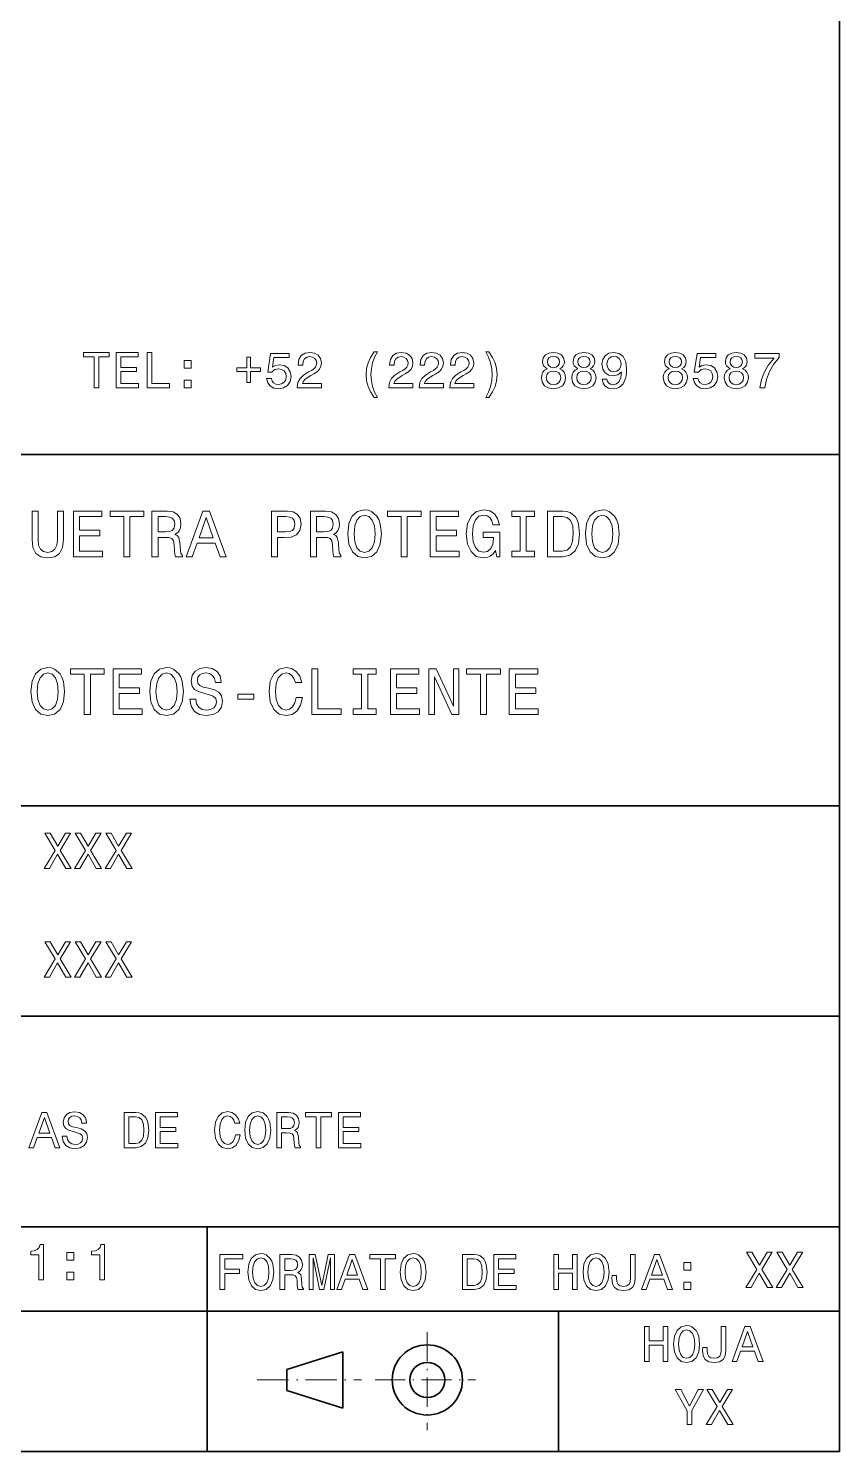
# Model space of a CAD drawing. Extents: x 14 to 2196, y -1968 to 1826.
# Drawn here: x 1061.8 to 1177.2, y -1967.5 to -1764.8 of the extents above; entities that cross this region are included whole.
import ezdxf

# ---------------------------------------------------------------- set-up
doc = ezdxf.new("R2010")
doc.units = 0
doc.linetypes.add('DASHDOT', pattern=[18.5, 12, -3, 0.5, -3])

msp = doc.modelspace()

# ---------------------------------------------------------------- linework, layer by layer
at = {"color": 7, "lineweight": 35}
for p, q in [((1177.201416, -1967.520508), (1177.201416, -1156.68042)), ((957.201416, -1825.520508), (1177.201416, -1825.520508)), ((957.201416, -1875.520508), (1177.201416, -1875.520508)), ((957.201416, -1905.520508), (1177.201416, -1905.520508)), ((957.201416, -1935.520508), (1177.201416, -1935.520508)), ((1087.201416, -1935.520508), (1087.201416, -1967.520508)), ((957.201416, -1947.520508), (1177.201416, -1947.520508)), ((1137.201416, -1947.520508), (1137.201416, -1967.520508)), ((1106.531494, -1953.320557), (1098.531494, -1955.820557)), ((1106.531494, -1953.320557), (1106.531494, -1961.320557)), ((1098.531494, -1957.320557), (1098.531494, -1955.820557)), ((1098.531494, -1958.820557), (1098.531494, -1957.320557)), ((1098.531494, -1958.820557), (1106.531494, -1961.320557)), ((1177.201416, -1967.520508), (18.231415, -1967.520508))]:
    msp.add_line(p, q, dxfattribs=at)
at = {"color": 7, "linetype": 'DASHDOT', "lineweight": 13, "ltscale": 0.348727}
msp.add_line((1118.531494, -1950.505371), (1118.531494, -1964.454468), dxfattribs=at)
at = {"color": 7, "linetype": 'DASHDOT', "lineweight": 13, "ltscale": 0.371072}
msp.add_line((1094.335449, -1957.320557), (1109.178345, -1957.320557), dxfattribs=at)
at = {"color": 7, "linetype": 'DASHDOT', "lineweight": 13, "ltscale": 0.357507}
msp.add_line((1111.093628, -1957.320557), (1125.393921, -1957.320557), dxfattribs=at)
at = {"color": 7, "lineweight": 13}
for points in [[(1071.101074, -1815.989868), (1071.763916, -1815.989868), (1071.763916, -1811.595093), (1073.276855, -1811.595093), (1073.276855, -1810.989868), (1069.580933, -1810.989868), (1069.580933, -1811.595093), (1071.101074, -1811.595093)], [(1074.256714, -1815.989868), (1077.426758, -1815.989868), (1077.426758, -1815.384644), (1074.919556, -1815.384644), (1074.919556, -1813.69165), (1077.152954, -1813.69165), (1077.152954, -1813.093628), (1074.919556, -1813.093628), (1074.919556, -1811.595093), (1077.369141, -1811.595093), (1077.369141, -1810.989868), (1074.256714, -1810.989868)], [(1078.644287, -1815.989868), (1081.857544, -1815.989868), (1081.857544, -1815.384644), (1079.307129, -1815.384644), (1079.307129, -1810.989868), (1078.644287, -1810.989868)], [(1083.946899, -1813.194458), (1084.941162, -1813.194458), (1084.941162, -1812.120972), (1083.946899, -1812.120972)], [(1092.866211, -1811.609497), (1092.866211, -1813.172852), (1091.439697, -1813.172852), (1091.439697, -1813.670044), (1092.866211, -1813.670044), (1092.866211, -1815.233398), (1093.370605, -1815.233398), (1093.370605, -1813.670044), (1094.789795, -1813.670044), (1094.789795, -1813.172852), (1093.370605, -1813.172852), (1093.370605, -1811.609497)], [(1095.668823, -1814.685791), (1095.827271, -1815.276611), (1096.180298, -1815.737671), (1096.699097, -1816.025879), (1097.361938, -1816.133911), (1098.0896, -1816.004272), (1098.658691, -1815.651245), (1099.018921, -1815.089233), (1099.155884, -1814.368774), (1099.033325, -1813.698853), (1098.6875, -1813.172852), (1098.147217, -1812.834229), (1097.448364, -1812.711792), (1096.907959, -1812.798218), (1096.490112, -1813.036011), (1096.691895, -1811.688721), (1098.88208, -1811.688721), (1098.88208, -1811.0979), (1096.209106, -1811.0979), (1095.812866, -1813.749268), (1096.389282, -1813.749268), (1096.807129, -1813.410645), (1097.340332, -1813.288086), (1097.801392, -1813.367432), (1098.154419, -1813.5979), (1098.377808, -1813.950928), (1098.457031, -1814.404907), (1098.377808, -1814.858765), (1098.147217, -1815.211792), (1097.794189, -1815.435059), (1097.340332, -1815.514404), (1096.958496, -1815.463989), (1096.663086, -1815.298218), (1096.446899, -1815.038818), (1096.338867, -1814.685791)], [(1100.03479, -1815.989868), (1103.471436, -1815.989868), (1103.471436, -1815.370239), (1100.755249, -1815.370239), (1100.906616, -1815.031616), (1101.165894, -1814.750732), (1101.965698, -1814.239136), (1102.390747, -1814.022949), (1102.866211, -1813.713257), (1103.204834, -1813.353027), (1103.399414, -1812.927856), (1103.471436, -1812.44519), (1103.348877, -1811.839966), (1103.010254, -1811.364502), (1102.491577, -1811.06189), (1101.821533, -1810.953857), (1101.129883, -1811.076294), (1100.604004, -1811.414917), (1100.265381, -1811.955322), (1100.150024, -1812.668579), (1100.150024, -1812.769409), (1100.805664, -1812.769409), (1100.805664, -1812.711792), (1100.870483, -1812.221802), (1101.065063, -1811.861572), (1101.374878, -1811.631104), (1101.785522, -1811.55188), (1102.203369, -1811.623901), (1102.513184, -1811.803955), (1102.714966, -1812.084961), (1102.786987, -1812.437988), (1102.736572, -1812.769409), (1102.599609, -1813.050415), (1102.369141, -1813.295288), (1102.052124, -1813.511475), (1101.627075, -1813.742065), (1100.921021, -1814.188721), (1100.423828, -1814.664185), (1100.128418, -1815.240601), (1100.03479, -1815.968262)], [(1110.993042, -1817.380371), (1111.446899, -1817.380371), (1111.036255, -1816.616699), (1110.748047, -1815.817017), (1110.567993, -1814.973999), (1110.510254, -1814.123901), (1110.567993, -1813.273682), (1110.748047, -1812.437988), (1111.036255, -1811.631104), (1111.446899, -1810.867432), (1110.993042, -1810.867432), (1110.467041, -1811.659912), (1110.099609, -1812.44519), (1109.883545, -1813.266479), (1109.818726, -1814.123901), (1109.883545, -1814.988403), (1110.099609, -1815.80249), (1110.467041, -1816.587891)], [(1113.046387, -1815.989868), (1116.48291, -1815.989868), (1116.48291, -1815.370239), (1113.766846, -1815.370239), (1113.918091, -1815.031616), (1114.17749, -1814.750732), (1114.977173, -1814.239136), (1115.402222, -1814.022949), (1115.877808, -1813.713257), (1116.216309, -1813.353027), (1116.410889, -1812.927856), (1116.48291, -1812.44519), (1116.360474, -1811.839966), (1116.021851, -1811.364502), (1115.503174, -1811.06189), (1114.83313, -1810.953857), (1114.141479, -1811.076294), (1113.615479, -1811.414917), (1113.276855, -1811.955322), (1113.161621, -1812.668579), (1113.161621, -1812.769409), (1113.817261, -1812.769409), (1113.817261, -1812.711792), (1113.88208, -1812.221802), (1114.07666, -1811.861572), (1114.386353, -1811.631104), (1114.797119, -1811.55188), (1115.214966, -1811.623901), (1115.52478, -1811.803955), (1115.72644, -1812.084961), (1115.798462, -1812.437988), (1115.748047, -1812.769409), (1115.611206, -1813.050415), (1115.380615, -1813.295288), (1115.063599, -1813.511475), (1114.63855, -1813.742065), (1113.932495, -1814.188721), (1113.435425, -1814.664185), (1113.140015, -1815.240601), (1113.046387, -1815.968262)], [(1117.383545, -1815.989868), (1120.820068, -1815.989868), (1120.820068, -1815.370239), (1118.104004, -1815.370239), (1118.255249, -1815.031616), (1118.514648, -1814.750732), (1119.314331, -1814.239136), (1119.73938, -1814.022949), (1120.214966, -1813.713257), (1120.553589, -1813.353027), (1120.748047, -1812.927856), (1120.820068, -1812.44519), (1120.697632, -1811.839966), (1120.359009, -1811.364502), (1119.840332, -1811.06189), (1119.170288, -1810.953857), (1118.478638, -1811.076294), (1117.952637, -1811.414917), (1117.614014, -1811.955322), (1117.498779, -1812.668579), (1117.498779, -1812.769409), (1118.154419, -1812.769409), (1118.154419, -1812.711792), (1118.219238, -1812.221802), (1118.413818, -1811.861572), (1118.723633, -1811.631104), (1119.134277, -1811.55188), (1119.552124, -1811.623901), (1119.861938, -1811.803955), (1120.063599, -1812.084961), (1120.13562, -1812.437988), (1120.085205, -1812.769409), (1119.948364, -1813.050415), (1119.717773, -1813.295288), (1119.400757, -1813.511475), (1118.975708, -1813.742065), (1118.269653, -1814.188721), (1117.772583, -1814.664185), (1117.477173, -1815.240601), (1117.383545, -1815.968262)], [(1121.720703, -1815.989868), (1125.157349, -1815.989868), (1125.157349, -1815.370239), (1122.441162, -1815.370239), (1122.592407, -1815.031616), (1122.851807, -1814.750732), (1123.651489, -1814.239136), (1124.07666, -1814.022949), (1124.552124, -1813.713257), (1124.890747, -1813.353027), (1125.085205, -1812.927856), (1125.157349, -1812.44519), (1125.03479, -1811.839966), (1124.696167, -1811.364502), (1124.17749, -1811.06189), (1123.507446, -1810.953857), (1122.815796, -1811.076294), (1122.289917, -1811.414917), (1121.951294, -1811.955322), (1121.835938, -1812.668579), (1121.835938, -1812.769409), (1122.491577, -1812.769409), (1122.491577, -1812.711792), (1122.556396, -1812.221802), (1122.750977, -1811.861572), (1123.060791, -1811.631104), (1123.471436, -1811.55188), (1123.889282, -1811.623901), (1124.199097, -1811.803955), (1124.400757, -1812.084961), (1124.4729, -1812.437988), (1124.422363, -1812.769409), (1124.285522, -1813.050415), (1124.054932, -1813.295288), (1123.738037, -1813.511475), (1123.312866, -1813.742065), (1122.606812, -1814.188721), (1122.109741, -1814.664185), (1121.814331, -1815.240601), (1121.720703, -1815.968262)], [(1127.297119, -1817.380371), (1127.815796, -1816.587891), (1128.183228, -1815.80249), (1128.399414, -1814.988403), (1128.471436, -1814.123901), (1128.399414, -1813.266479), (1128.183228, -1812.44519), (1127.815796, -1811.659912), (1127.297119, -1810.867432), (1126.84314, -1810.867432), (1127.246582, -1811.631104), (1127.53479, -1812.437988), (1127.707764, -1813.273682), (1127.772583, -1814.123901), (1127.707764, -1814.973999), (1127.53479, -1815.817017), (1127.23938, -1816.616699), (1126.84314, -1817.380371)], [(1135.596802, -1813.295288), (1135.22937, -1813.49707), (1134.977173, -1813.778076), (1134.818726, -1814.131104), (1134.768311, -1814.556152), (1134.883545, -1815.197388), (1135.214966, -1815.694458), (1135.755249, -1816.011475), (1136.490112, -1816.133911), (1137.217773, -1816.011475), (1137.758179, -1815.694458), (1138.0896, -1815.197388), (1138.212036, -1814.556152), (1138.154419, -1814.131104), (1138.003174, -1813.778076), (1137.743774, -1813.49707), (1137.383545, -1813.295288), (1137.671753, -1813.122437), (1137.873413, -1812.884644), (1137.995972, -1812.596436), (1138.039185, -1812.24353), (1137.923828, -1811.731934), (1137.621338, -1811.321289), (1137.131348, -1811.054688), (1136.490112, -1810.953857), (1135.841797, -1811.054688), (1135.351807, -1811.321289), (1135.041992, -1811.731934), (1134.93396, -1812.24353), (1134.969971, -1812.596436), (1135.092407, -1812.884644)], [(1135.618408, -1812.301147), (1135.676025, -1811.984131), (1135.848877, -1811.739136), (1136.122681, -1811.587891), (1136.490112, -1811.530273), (1136.850342, -1811.587891), (1137.124146, -1811.739136), (1137.297119, -1811.984131), (1137.361938, -1812.301147), (1137.297119, -1812.625366), (1137.124146, -1812.877441), (1136.850342, -1813.043213), (1136.490112, -1813.093628), (1136.122681, -1813.036011), (1135.848877, -1812.877441), (1135.676025, -1812.625366)], [(1139.93396, -1813.295288), (1139.566528, -1813.49707), (1139.314331, -1813.778076), (1139.155884, -1814.131104), (1139.105469, -1814.556152), (1139.220703, -1815.197388), (1139.552124, -1815.694458), (1140.092407, -1816.011475), (1140.827271, -1816.133911), (1141.554932, -1816.011475), (1142.095337, -1815.694458), (1142.426758, -1815.197388), (1142.549194, -1814.556152), (1142.491577, -1814.131104), (1142.340332, -1813.778076), (1142.080933, -1813.49707), (1141.720703, -1813.295288), (1142.008911, -1813.122437), (1142.210571, -1812.884644), (1142.33313, -1812.596436), (1142.376343, -1812.24353), (1142.260986, -1811.731934), (1141.958496, -1811.321289), (1141.468506, -1811.054688), (1140.827271, -1810.953857), (1140.178955, -1811.054688), (1139.688965, -1811.321289), (1139.37915, -1811.731934), (1139.271118, -1812.24353), (1139.307129, -1812.596436), (1139.429688, -1812.884644)], [(1139.955566, -1812.301147), (1140.013184, -1811.984131), (1140.186157, -1811.739136), (1140.459839, -1811.587891), (1140.827271, -1811.530273), (1141.1875, -1811.587891), (1141.461304, -1811.739136), (1141.634277, -1811.984131), (1141.699097, -1812.301147), (1141.634277, -1812.625366), (1141.461304, -1812.877441), (1141.1875, -1813.043213), (1140.827271, -1813.093628), (1140.459839, -1813.036011), (1140.186157, -1812.877441), (1140.013184, -1812.625366)], [(1143.435425, -1814.750732), (1143.543457, -1815.319824), (1143.853271, -1815.759277), (1144.34314, -1816.033081), (1144.991577, -1816.133911), (1145.416626, -1816.083496), (1145.798462, -1815.953857), (1146.122681, -1815.730469), (1146.396484, -1815.413452), (1146.612671, -1815.017212), (1146.771118, -1814.527344), (1146.864746, -1813.965332), (1146.900757, -1813.317017), (1146.77832, -1812.301147), (1146.425293, -1811.559082), (1145.863281, -1811.112305), (1145.092407, -1810.953857), (1144.386353, -1811.083496), (1143.853271, -1811.429321), (1143.507446, -1811.962524), (1143.392212, -1812.632568), (1143.507446, -1813.324219), (1143.846069, -1813.850098), (1144.350342, -1814.181519), (1144.991577, -1814.289551), (1145.668823, -1814.15271), (1146.180298, -1813.734863), (1146.065063, -1814.534546), (1145.834473, -1815.10376), (1145.481445, -1815.442261), (1144.998779, -1815.550415), (1144.624146, -1815.5), (1144.350342, -1815.341431), (1144.170288, -1815.089233), (1144.098267, -1814.750732)], [(1144.091064, -1812.625366), (1144.163086, -1812.178589), (1144.364746, -1811.825562), (1144.681763, -1811.602295), (1145.092407, -1811.522949), (1145.517578, -1811.602295), (1145.841797, -1811.825562), (1146.043457, -1812.171387), (1146.122681, -1812.618164), (1146.043457, -1813.072021), (1145.841797, -1813.410645), (1145.510376, -1813.619507), (1145.070801, -1813.69165), (1144.674561, -1813.619507), (1144.364746, -1813.410645), (1144.163086, -1813.079224)], [(1152.945435, -1813.295288), (1152.578003, -1813.49707), (1152.325928, -1813.778076), (1152.167358, -1814.131104), (1152.116943, -1814.556152), (1152.232178, -1815.197388), (1152.563599, -1815.694458), (1153.104004, -1816.011475), (1153.838867, -1816.133911), (1154.566528, -1816.011475), (1155.106812, -1815.694458), (1155.438232, -1815.197388), (1155.560791, -1814.556152), (1155.503174, -1814.131104), (1155.351807, -1813.778076), (1155.092407, -1813.49707), (1154.732178, -1813.295288), (1155.020386, -1813.122437), (1155.222168, -1812.884644), (1155.344604, -1812.596436), (1155.387817, -1812.24353), (1155.272583, -1811.731934), (1154.969971, -1811.321289), (1154.480103, -1811.054688), (1153.838867, -1810.953857), (1153.19043, -1811.054688), (1152.700562, -1811.321289), (1152.390747, -1811.731934), (1152.282593, -1812.24353), (1152.318726, -1812.596436), (1152.441162, -1812.884644)], [(1152.967041, -1812.301147), (1153.02478, -1811.984131), (1153.197632, -1811.739136), (1153.471436, -1811.587891), (1153.838867, -1811.530273), (1154.199097, -1811.587891), (1154.4729, -1811.739136), (1154.645752, -1811.984131), (1154.710571, -1812.301147), (1154.645752, -1812.625366), (1154.4729, -1812.877441), (1154.199097, -1813.043213), (1153.838867, -1813.093628), (1153.471436, -1813.036011), (1153.197632, -1812.877441), (1153.02478, -1812.625366)], [(1156.389282, -1814.685791), (1156.547729, -1815.276611), (1156.900757, -1815.737671), (1157.419556, -1816.025879), (1158.082397, -1816.133911), (1158.810059, -1816.004272), (1159.37915, -1815.651245), (1159.73938, -1815.089233), (1159.876343, -1814.368774), (1159.753784, -1813.698853), (1159.407959, -1813.172852), (1158.867676, -1812.834229), (1158.168823, -1812.711792), (1157.628418, -1812.798218), (1157.210571, -1813.036011), (1157.412354, -1811.688721), (1159.602539, -1811.688721), (1159.602539, -1811.0979), (1156.929565, -1811.0979), (1156.533325, -1813.749268), (1157.109741, -1813.749268), (1157.527588, -1813.410645), (1158.060791, -1813.288086), (1158.521851, -1813.367432), (1158.874878, -1813.5979), (1159.098145, -1813.950928), (1159.17749, -1814.404907), (1159.098145, -1814.858765), (1158.867676, -1815.211792), (1158.514648, -1815.435059), (1158.060791, -1815.514404), (1157.678955, -1815.463989), (1157.383545, -1815.298218), (1157.167358, -1815.038818), (1157.059326, -1814.685791)], [(1161.619873, -1813.295288), (1161.252441, -1813.49707), (1161.000244, -1813.778076), (1160.841675, -1814.131104), (1160.79126, -1814.556152), (1160.906616, -1815.197388), (1161.238037, -1815.694458), (1161.77832, -1816.011475), (1162.513184, -1816.133911), (1163.240845, -1816.011475), (1163.78125, -1815.694458), (1164.112671, -1815.197388), (1164.235107, -1814.556152), (1164.17749, -1814.131104), (1164.026123, -1813.778076), (1163.766846, -1813.49707), (1163.406616, -1813.295288), (1163.694702, -1813.122437), (1163.896484, -1812.884644), (1164.018921, -1812.596436), (1164.062134, -1812.24353), (1163.946899, -1811.731934), (1163.644287, -1811.321289), (1163.154419, -1811.054688), (1162.513184, -1810.953857), (1161.864746, -1811.054688), (1161.374878, -1811.321289), (1161.065063, -1811.731934), (1160.957031, -1812.24353), (1160.993042, -1812.596436), (1161.115479, -1812.884644)], [(1161.641479, -1812.301147), (1161.699097, -1811.984131), (1161.871948, -1811.739136), (1162.145752, -1811.587891), (1162.513184, -1811.530273), (1162.873413, -1811.587891), (1163.147217, -1811.739136), (1163.320068, -1811.984131), (1163.38501, -1812.301147), (1163.320068, -1812.625366), (1163.147217, -1812.877441), (1162.873413, -1813.043213), (1162.513184, -1813.093628), (1162.145752, -1813.036011), (1161.871948, -1812.877441), (1161.699097, -1812.625366)], [(1165.848877, -1815.989868), (1166.576538, -1815.989868), (1166.814331, -1814.801147), (1167.232178, -1813.69165), (1167.822998, -1812.661377), (1168.593872, -1811.695923), (1168.593872, -1811.0979), (1165.164551, -1811.0979), (1165.164551, -1811.75354), (1167.902222, -1811.75354), (1167.109741, -1812.726196), (1166.511719, -1813.742065), (1166.093872, -1814.822754)], [(1135.459839, -1814.541748), (1135.52478, -1814.159912), (1135.733643, -1813.871704), (1136.057861, -1813.684448), (1136.490112, -1813.619507), (1136.915283, -1813.684448), (1137.23938, -1813.871704), (1137.448364, -1814.159912), (1137.520386, -1814.541748), (1137.448364, -1814.952393), (1137.23938, -1815.262207), (1136.915283, -1815.463989), (1136.490112, -1815.528809), (1136.057861, -1815.463989), (1135.733643, -1815.262207), (1135.52478, -1814.952393)], [(1139.797119, -1814.541748), (1139.861938, -1814.159912), (1140.070801, -1813.871704), (1140.39502, -1813.684448), (1140.827271, -1813.619507), (1141.252441, -1813.684448), (1141.57666, -1813.871704), (1141.785522, -1814.159912), (1141.857544, -1814.541748), (1141.785522, -1814.952393), (1141.57666, -1815.262207), (1141.252441, -1815.463989), (1140.827271, -1815.528809), (1140.39502, -1815.463989), (1140.070801, -1815.262207), (1139.861938, -1814.952393)], [(1152.808594, -1814.541748), (1152.873413, -1814.159912), (1153.082397, -1813.871704), (1153.406616, -1813.684448), (1153.838867, -1813.619507), (1154.263916, -1813.684448), (1154.588135, -1813.871704), (1154.797119, -1814.159912), (1154.869141, -1814.541748), (1154.797119, -1814.952393), (1154.588135, -1815.262207), (1154.263916, -1815.463989), (1153.838867, -1815.528809), (1153.406616, -1815.463989), (1153.082397, -1815.262207), (1152.873413, -1814.952393)], [(1161.48291, -1814.541748), (1161.547729, -1814.159912), (1161.756714, -1813.871704), (1162.080933, -1813.684448), (1162.513184, -1813.619507), (1162.938232, -1813.684448), (1163.262451, -1813.871704), (1163.471436, -1814.159912), (1163.543457, -1814.541748), (1163.471436, -1814.952393), (1163.262451, -1815.262207), (1162.938232, -1815.463989), (1162.513184, -1815.528809), (1162.080933, -1815.463989), (1161.756714, -1815.262207), (1161.547729, -1814.952393)], [(1083.946899, -1815.989868), (1084.941162, -1815.989868), (1084.941162, -1814.916382), (1083.946899, -1814.916382)], [(1062.271973, -1837.582764), (1062.403198, -1838.75354), (1062.815186, -1839.587158), (1063.508301, -1840.064819), (1064.510498, -1840.233398), (1065.503296, -1840.064819), (1066.196411, -1839.587158), (1066.608521, -1838.762939), (1066.749023, -1837.582764), (1066.749023, -1833.55542), (1065.87793, -1833.55542), (1065.87793, -1837.629639), (1065.793579, -1838.425781), (1065.540771, -1838.99707), (1065.109863, -1839.334229), (1064.510498, -1839.446655), (1063.892334, -1839.334229), (1063.461548, -1838.99707), (1063.208618, -1838.435059), (1063.133667, -1837.629639), (1063.133667, -1833.55542), (1062.271973, -1833.55542)], [(1068.182007, -1840.05542), (1072.302979, -1840.05542), (1072.302979, -1839.268677), (1069.043579, -1839.268677), (1069.043579, -1837.067627), (1071.947144, -1837.067627), (1071.947144, -1836.290283), (1069.043579, -1836.290283), (1069.043579, -1834.342163), (1072.228027, -1834.342163), (1072.228027, -1833.55542), (1068.182007, -1833.55542)], [(1075.356323, -1840.05542), (1076.218018, -1840.05542), (1076.218018, -1834.342163), (1078.184814, -1834.342163), (1078.184814, -1833.55542), (1073.380127, -1833.55542), (1073.380127, -1834.342163), (1075.356323, -1834.342163)], [(1079.336914, -1840.05542), (1080.207886, -1840.05542), (1080.207886, -1837.311157), (1081.097656, -1837.311157), (1081.753296, -1837.339233), (1082.165405, -1837.470459), (1082.390137, -1837.779541), (1082.483887, -1838.332031), (1082.53064, -1839.175049), (1082.586914, -1839.727661), (1082.699219, -1840.05542), (1083.682739, -1840.05542), (1083.682739, -1839.877441), (1083.467285, -1839.615234), (1083.392334, -1839.128174), (1083.326782, -1838.079224), (1083.167603, -1837.301758), (1082.952148, -1837.05835), (1082.61499, -1836.880371), (1082.989624, -1836.64624), (1083.251831, -1836.318359), (1083.42041, -1835.90625), (1083.476685, -1835.409912), (1083.345459, -1834.623169), (1082.970825, -1834.033081), (1082.352661, -1833.677124), (1081.509766, -1833.55542), (1079.336914, -1833.55542)], [(1081.266235, -1834.351562), (1081.837646, -1834.407715), (1082.240356, -1834.585693), (1082.493164, -1834.913452), (1082.577515, -1835.428589), (1082.483887, -1835.971802), (1082.230957, -1836.299683), (1081.800171, -1836.468262), (1081.210083, -1836.515015), (1080.207886, -1836.515015), (1080.207886, -1834.351562)], [(1084.216553, -1840.05542), (1085.078247, -1840.05542), (1085.761963, -1838.144775), (1088.356323, -1838.144775), (1089.040039, -1840.05542), (1089.92041, -1840.05542), (1087.541504, -1833.546021), (1086.586182, -1833.546021)], [(1086.061646, -1837.348633), (1087.063843, -1834.482666), (1088.065918, -1837.348633)], [(1096.364258, -1840.05542), (1097.225952, -1840.05542), (1097.225952, -1837.311157), (1098.181274, -1837.311157), (1099.145996, -1837.264404), (1099.91394, -1836.936523), (1100.4104, -1836.299683), (1100.578979, -1835.428589), (1100.447754, -1834.623169), (1100.073242, -1834.033081), (1099.455078, -1833.677124), (1098.612061, -1833.55542), (1096.364258, -1833.55542)], [(1098.37793, -1834.351562), (1098.939941, -1834.407715), (1099.352051, -1834.585693), (1099.595459, -1834.913452), (1099.67981, -1835.428589), (1099.586182, -1835.971802), (1099.333252, -1836.299683), (1098.902466, -1836.468262), (1098.312378, -1836.515015), (1097.225952, -1836.515015), (1097.225952, -1834.351562)], [(1101.890137, -1840.05542), (1102.76123, -1840.05542), (1102.76123, -1837.311157), (1103.651001, -1837.311157), (1104.306641, -1837.339233), (1104.71875, -1837.470459), (1104.943481, -1837.779541), (1105.037109, -1838.332031), (1105.083984, -1839.175049), (1105.140137, -1839.727661), (1105.252563, -1840.05542), (1106.235962, -1840.05542), (1106.235962, -1839.877441), (1106.02063, -1839.615234), (1105.945679, -1839.128174), (1105.880127, -1838.079224), (1105.720825, -1837.301758), (1105.505493, -1837.05835), (1105.168335, -1836.880371), (1105.542969, -1836.64624), (1105.805176, -1836.318359), (1105.973755, -1835.90625), (1106.029907, -1835.409912), (1105.898804, -1834.623169), (1105.52417, -1834.033081), (1104.906006, -1833.677124), (1104.06311, -1833.55542), (1101.890137, -1833.55542)], [(1103.81958, -1834.351562), (1104.390869, -1834.407715), (1104.793701, -1834.585693), (1105.046509, -1834.913452), (1105.130859, -1835.428589), (1105.037109, -1835.971802), (1104.784302, -1836.299683), (1104.353394, -1836.468262), (1103.763428, -1836.515015), (1102.76123, -1836.515015), (1102.76123, -1834.351562)], [(1107.210083, -1836.80542), (1107.378662, -1838.266479), (1107.865723, -1839.343628), (1108.62439, -1840.008545), (1109.617188, -1840.233398), (1110.600586, -1840.008545), (1111.36853, -1839.343628), (1111.846191, -1838.266479), (1112.02417, -1836.80542), (1111.846191, -1835.353638), (1111.640137, -1834.763672), (1111.36853, -1834.276611), (1110.600586, -1833.611572), (1110.132324, -1833.442993), (1109.617188, -1833.377441), (1108.61499, -1833.611572), (1107.856323, -1834.267212), (1107.378662, -1835.34436)], [(1108.109253, -1836.80542), (1108.21228, -1835.672119), (1108.521362, -1834.838501), (1108.999023, -1834.332764), (1109.617188, -1834.154785), (1110.225952, -1834.332764), (1110.703613, -1834.8479), (1111.012695, -1835.681519), (1111.125, -1836.80542), (1111.012695, -1837.938721), (1110.703613, -1838.772339), (1110.225952, -1839.278076), (1109.617188, -1839.446655), (1108.999023, -1839.278076), (1108.521362, -1838.772339), (1108.21228, -1837.94812)], [(1114.824707, -1840.05542), (1115.686279, -1840.05542), (1115.686279, -1834.342163), (1117.653198, -1834.342163), (1117.653198, -1833.55542), (1112.848389, -1833.55542), (1112.848389, -1834.342163), (1114.824707, -1834.342163)], [(1118.927002, -1840.05542), (1123.047974, -1840.05542), (1123.047974, -1839.268677), (1119.788574, -1839.268677), (1119.788574, -1837.067627), (1122.692139, -1837.067627), (1122.692139, -1836.290283), (1119.788574, -1836.290283), (1119.788574, -1834.342163), (1122.973022, -1834.342163), (1122.973022, -1833.55542), (1118.927002, -1833.55542)], [(1128.246094, -1839.184326), (1128.405396, -1840.05542), (1128.873657, -1840.05542), (1128.873657, -1836.543213), (1126.504028, -1836.543213), (1126.504028, -1837.339233), (1127.965088, -1837.339233), (1127.965088, -1837.395508), (1127.852783, -1838.257202), (1127.552979, -1838.894043), (1127.094116, -1839.296753), (1126.522827, -1839.427856), (1125.885864, -1839.259277), (1125.389526, -1838.75354), (1125.071045, -1837.919922), (1124.958618, -1836.777344), (1125.061646, -1835.644043), (1125.380127, -1834.810425), (1125.885864, -1834.304688), (1126.56958, -1834.126709), (1127.037842, -1834.220459), (1127.421875, -1834.482666), (1127.702881, -1834.922852), (1127.862061, -1835.512939), (1128.789307, -1835.512939), (1128.545898, -1834.61377), (1128.086914, -1833.939453), (1127.440674, -1833.527344), (1126.625854, -1833.377441), (1125.558105, -1833.611572), (1124.752563, -1834.295288), (1124.237427, -1835.372437), (1124.05957, -1836.80542), (1124.237427, -1838.247803), (1124.752563, -1839.324829), (1125.51123, -1840.008545), (1126.466553, -1840.233398), (1127.000488, -1840.158447), (1127.478149, -1839.971069), (1127.890259, -1839.643311)], [(1131.739624, -1839.268677), (1130.540771, -1839.268677), (1130.540771, -1840.05542), (1133.800171, -1840.05542), (1133.800171, -1839.268677), (1132.601318, -1839.268677), (1132.601318, -1834.342163), (1133.800171, -1834.342163), (1133.800171, -1833.55542), (1130.540771, -1833.55542), (1130.540771, -1834.342163), (1131.739624, -1834.342163)], [(1137.799438, -1833.55542), (1135.635864, -1833.55542), (1135.635864, -1840.05542), (1137.799438, -1840.05542), (1138.820312, -1839.849365), (1139.578979, -1839.221802), (1140.047241, -1838.200928), (1140.21582, -1836.80542), (1140.06604, -1835.381836), (1139.878662, -1834.819824), (1139.616455, -1834.370239), (1138.857788, -1833.761475), (1138.36145, -1833.611572)], [(1137.733887, -1834.332764), (1138.445679, -1834.473267), (1138.932739, -1834.904175), (1139.223145, -1835.672119), (1139.316772, -1836.80542), (1139.213745, -1837.901245), (1138.92334, -1838.669312), (1138.427002, -1839.128174), (1137.733887, -1839.278076), (1136.506958, -1839.278076), (1136.506958, -1834.332764)], [(1141.040039, -1836.80542), (1141.20874, -1838.266479), (1141.695679, -1839.343628), (1142.454346, -1840.008545), (1143.447144, -1840.233398), (1144.430542, -1840.008545), (1145.198608, -1839.343628), (1145.67627, -1838.266479), (1145.854248, -1836.80542), (1145.67627, -1835.353638), (1145.470215, -1834.763672), (1145.198608, -1834.276611), (1144.430542, -1833.611572), (1143.96228, -1833.442993), (1143.447144, -1833.377441), (1142.444946, -1833.611572), (1141.686401, -1834.267212), (1141.20874, -1835.34436)], [(1141.939209, -1836.80542), (1142.042236, -1835.672119), (1142.351318, -1834.838501), (1142.828979, -1834.332764), (1143.447144, -1834.154785), (1144.055908, -1834.332764), (1144.533569, -1834.8479), (1144.842651, -1835.681519), (1144.955078, -1836.80542), (1144.842651, -1837.938721), (1144.533569, -1838.772339), (1144.055908, -1839.278076), (1143.447144, -1839.446655), (1142.828979, -1839.278076), (1142.351318, -1838.772339), (1142.042236, -1837.94812)], [(1062.103394, -1859.265137), (1062.271973, -1860.726196), (1062.759033, -1861.803345), (1063.5177, -1862.468262), (1064.510498, -1862.693115), (1065.493896, -1862.468262), (1066.261963, -1861.803345), (1066.739624, -1860.726196), (1066.917603, -1859.265137), (1066.739624, -1857.813354), (1066.533569, -1857.223389), (1066.261963, -1856.736328), (1065.493896, -1856.071289), (1065.025635, -1855.90271), (1064.510498, -1855.837158), (1063.508301, -1856.071289), (1062.749634, -1856.726929), (1062.271973, -1857.804077)], [(1063.002563, -1859.265137), (1063.105591, -1858.131836), (1063.414673, -1857.298218), (1063.892334, -1856.79248), (1064.510498, -1856.614502), (1065.119263, -1856.79248), (1065.596924, -1857.307617), (1065.906006, -1858.141235), (1066.018433, -1859.265137), (1065.906006, -1860.398438), (1065.596924, -1861.232056), (1065.119263, -1861.737793), (1064.510498, -1861.906372), (1063.892334, -1861.737793), (1063.414673, -1861.232056), (1063.105591, -1860.407837)], [(1069.718018, -1862.515137), (1070.579712, -1862.515137), (1070.579712, -1856.80188), (1072.546509, -1856.80188), (1072.546509, -1856.015137), (1067.741699, -1856.015137), (1067.741699, -1856.80188), (1069.718018, -1856.80188)], [(1073.820312, -1862.515137), (1077.941284, -1862.515137), (1077.941284, -1861.728394), (1074.682007, -1861.728394), (1074.682007, -1859.527344), (1077.585449, -1859.527344), (1077.585449, -1858.75), (1074.682007, -1858.75), (1074.682007, -1856.80188), (1077.866455, -1856.80188), (1077.866455, -1856.015137), (1073.820312, -1856.015137)], [(1079.018433, -1859.265137), (1079.187012, -1860.726196), (1079.674072, -1861.803345), (1080.432739, -1862.468262), (1081.425537, -1862.693115), (1082.408936, -1862.468262), (1083.17688, -1861.803345), (1083.654541, -1860.726196), (1083.83252, -1859.265137), (1083.654541, -1857.813354), (1083.448486, -1857.223389), (1083.17688, -1856.736328), (1082.408936, -1856.071289), (1081.940674, -1855.90271), (1081.425537, -1855.837158), (1080.42334, -1856.071289), (1079.664673, -1856.726929), (1079.187012, -1857.804077)], [(1079.917603, -1859.265137), (1080.02063, -1858.131836), (1080.329712, -1857.298218), (1080.807373, -1856.79248), (1081.425537, -1856.614502), (1082.034302, -1856.79248), (1082.511963, -1857.307617), (1082.821045, -1858.141235), (1082.93335, -1859.265137), (1082.821045, -1860.398438), (1082.511963, -1861.232056), (1082.034302, -1861.737793), (1081.425537, -1861.906372), (1080.807373, -1861.737793), (1080.329712, -1861.232056), (1080.02063, -1860.407837)], [(1085.583984, -1860.370361), (1084.731689, -1860.370361), (1084.918945, -1861.363159), (1085.387329, -1862.093628), (1086.108521, -1862.533813), (1087.08252, -1862.693115), (1088.047241, -1862.543213), (1088.768433, -1862.131104), (1089.227295, -1861.484863), (1089.395996, -1860.632568), (1089.255493, -1859.864502), (1088.862061, -1859.368164), (1088.22522, -1859.040405), (1087.372925, -1858.796875), (1086.642334, -1858.618896), (1086.164673, -1858.412842), (1085.893066, -1858.113159), (1085.808716, -1857.644775), (1085.893066, -1857.223389), (1086.136597, -1856.904907), (1086.51123, -1856.689453), (1087.026367, -1856.614502), (1087.550781, -1856.708252), (1087.962891, -1856.96106), (1088.234619, -1857.382568), (1088.365723, -1857.953857), (1089.218018, -1857.953857), (1089.218018, -1857.935181), (1089.068115, -1857.05481), (1088.62793, -1856.39917), (1087.934814, -1855.987061), (1086.998291, -1855.846558), (1086.155273, -1855.987061), (1085.499634, -1856.380371), (1085.078247, -1856.989258), (1084.928345, -1857.776001), (1085.050171, -1858.478394), (1085.406006, -1858.956055), (1085.968018, -1859.274536), (1086.735962, -1859.518066), (1087.494629, -1859.733398), (1088.065918, -1859.939453), (1088.412476, -1860.239258), (1088.534302, -1860.726196), (1088.421875, -1861.222656), (1088.131592, -1861.59729), (1087.691284, -1861.831421), (1087.119995, -1861.906372), (1086.483154, -1861.803345), (1085.996094, -1861.503662), (1085.687012, -1861.016602)], [(1099.857788, -1860.098755), (1099.67041, -1860.885498), (1099.361328, -1861.447388), (1098.930542, -1861.793945), (1098.424805, -1861.906372), (1097.815918, -1861.737793), (1097.338257, -1861.232056), (1097.019897, -1860.407837), (1096.91687, -1859.265137), (1097.019897, -1858.131836), (1097.328979, -1857.298218), (1097.806641, -1856.79248), (1098.424805, -1856.614502), (1098.874268, -1856.708252), (1099.258301, -1856.970459), (1099.558105, -1857.391968), (1099.76416, -1857.972656), (1100.653809, -1857.972656), (1100.372925, -1857.082886), (1099.885864, -1856.408447), (1099.220825, -1855.987061), (1098.424805, -1855.837158), (1097.432007, -1856.071289), (1096.67334, -1856.726929), (1096.186279, -1857.804077), (1096.0177, -1859.265137), (1096.186279, -1860.726196), (1096.67334, -1861.803345), (1097.432007, -1862.468262), (1098.424805, -1862.693115), (1099.295776, -1862.515137), (1099.998291, -1862.018799), (1100.494629, -1861.203857), (1100.756836, -1860.098755)], [(1102.077515, -1862.515137), (1106.254761, -1862.515137), (1106.254761, -1861.728394), (1102.939209, -1861.728394), (1102.939209, -1856.015137), (1102.077515, -1856.015137)], [(1109.186279, -1861.728394), (1107.987427, -1861.728394), (1107.987427, -1862.515137), (1111.246826, -1862.515137), (1111.246826, -1861.728394), (1110.047974, -1861.728394), (1110.047974, -1856.80188), (1111.246826, -1856.80188), (1111.246826, -1856.015137), (1107.987427, -1856.015137), (1107.987427, -1856.80188), (1109.186279, -1856.80188)], [(1113.288574, -1862.515137), (1117.409668, -1862.515137), (1117.409668, -1861.728394), (1114.150269, -1861.728394), (1114.150269, -1859.527344), (1117.053711, -1859.527344), (1117.053711, -1858.75), (1114.150269, -1858.75), (1114.150269, -1856.80188), (1117.334717, -1856.80188), (1117.334717, -1856.015137), (1113.288574, -1856.015137)], [(1118.758301, -1862.515137), (1119.535767, -1862.515137), (1119.535767, -1857.185913), (1122.0271, -1862.515137), (1123.029297, -1862.515137), (1123.029297, -1856.015137), (1122.242554, -1856.015137), (1122.242554, -1861.34436), (1119.779297, -1856.015137), (1118.758301, -1856.015137)], [(1126.101318, -1862.515137), (1126.963013, -1862.515137), (1126.963013, -1856.80188), (1128.92981, -1856.80188), (1128.92981, -1856.015137), (1124.125122, -1856.015137), (1124.125122, -1856.80188), (1126.101318, -1856.80188)], [(1130.203613, -1862.515137), (1134.324707, -1862.515137), (1134.324707, -1861.728394), (1131.065308, -1861.728394), (1131.065308, -1859.527344), (1133.96875, -1859.527344), (1133.96875, -1858.75), (1131.065308, -1858.75), (1131.065308, -1856.80188), (1134.249756, -1856.80188), (1134.249756, -1856.015137), (1130.203613, -1856.015137)], [(1091.568848, -1860.370361), (1093.835449, -1860.370361), (1093.835449, -1859.630371), (1091.568848, -1859.630371)], [(1064.002686, -1884.458496), (1064.759155, -1884.458496), (1065.904663, -1882.43396), (1067.071777, -1884.458496), (1067.835449, -1884.458496), (1066.272095, -1881.886475), (1067.756226, -1879.451294), (1067.028564, -1879.451294), (1065.92627, -1881.302856), (1064.845581, -1879.451294), (1064.089111, -1879.451294), (1065.56604, -1881.893677)], [(1068.339844, -1884.458496), (1069.096313, -1884.458496), (1070.241821, -1882.43396), (1071.408936, -1884.458496), (1072.172729, -1884.458496), (1070.609253, -1881.886475), (1072.093384, -1879.451294), (1071.365723, -1879.451294), (1070.263428, -1881.302856), (1069.182739, -1879.451294), (1068.42627, -1879.451294), (1069.903198, -1881.893677)], [(1072.677002, -1884.458496), (1073.433472, -1884.458496), (1074.578979, -1882.43396), (1075.746216, -1884.458496), (1076.509888, -1884.458496), (1074.946411, -1881.886475), (1076.430664, -1879.451294), (1075.702881, -1879.451294), (1074.600586, -1881.302856), (1073.519897, -1879.451294), (1072.763428, -1879.451294), (1074.240356, -1881.893677)], [(1064.002686, -1899.925049), (1064.759155, -1899.925049), (1065.904663, -1897.900513), (1067.071777, -1899.925049), (1067.835449, -1899.925049), (1066.272095, -1897.353027), (1067.756226, -1894.917847), (1067.028564, -1894.917847), (1065.92627, -1896.769409), (1064.845581, -1894.917847), (1064.089111, -1894.917847), (1065.56604, -1897.360229)], [(1068.339844, -1899.925049), (1069.096313, -1899.925049), (1070.241821, -1897.900513), (1071.408936, -1899.925049), (1072.172729, -1899.925049), (1070.609253, -1897.353027), (1072.093384, -1894.917847), (1071.365723, -1894.917847), (1070.263428, -1896.769409), (1069.182739, -1894.917847), (1068.42627, -1894.917847), (1069.903198, -1897.360229)], [(1072.677002, -1899.925049), (1073.433472, -1899.925049), (1074.578979, -1897.900513), (1075.746216, -1899.925049), (1076.509888, -1899.925049), (1074.946411, -1897.353027), (1076.430664, -1894.917847), (1075.702881, -1894.917847), (1074.600586, -1896.769409), (1073.519897, -1894.917847), (1072.763428, -1894.917847), (1074.240356, -1897.360229)], [(1061.841797, -1924.242554), (1062.504639, -1924.242554), (1063.030518, -1922.772827), (1065.026245, -1922.772827), (1065.552246, -1924.242554), (1066.22937, -1924.242554), (1064.399414, -1919.235352), (1063.664551, -1919.235352)], [(1067.230835, -1922.592651), (1066.575195, -1922.592651), (1066.71936, -1923.356445), (1067.07959, -1923.918335), (1067.634277, -1924.256958), (1068.383545, -1924.379395), (1069.125732, -1924.26416), (1069.68042, -1923.947144), (1070.033447, -1923.450073), (1070.163086, -1922.794434), (1070.055054, -1922.203613), (1069.752441, -1921.821777), (1069.262573, -1921.569702), (1068.606934, -1921.382324), (1068.044922, -1921.245483), (1067.67749, -1921.086914), (1067.468628, -1920.856445), (1067.403809, -1920.496216), (1067.468628, -1920.171997), (1067.655884, -1919.927002), (1067.944092, -1919.76123), (1068.340332, -1919.703613), (1068.743774, -1919.775635), (1069.060791, -1919.970215), (1069.269775, -1920.294434), (1069.370605, -1920.733887), (1070.026245, -1920.733887), (1070.026245, -1920.719482), (1069.911011, -1920.042236), (1069.572388, -1919.537964), (1069.039185, -1919.220947), (1068.318726, -1919.112915), (1067.670288, -1919.220947), (1067.166016, -1919.52356), (1066.841797, -1919.991821), (1066.726562, -1920.597046), (1066.82019, -1921.137329), (1067.093994, -1921.504761), (1067.526245, -1921.749756), (1068.117065, -1921.937134), (1068.700562, -1922.102783), (1069.140137, -1922.26123), (1069.406616, -1922.491821), (1069.500366, -1922.866455), (1069.413818, -1923.248291), (1069.190552, -1923.536499), (1068.851929, -1923.716675), (1068.412354, -1923.774292), (1067.922485, -1923.694946), (1067.547852, -1923.464478), (1067.310059, -1923.089844)], [(1077.036377, -1919.242554), (1075.37207, -1919.242554), (1075.37207, -1924.242554), (1077.036377, -1924.242554), (1077.821655, -1924.084106), (1078.405273, -1923.601318), (1078.765503, -1922.81604), (1078.895142, -1921.742554), (1078.779907, -1920.647461), (1078.635742, -1920.21521), (1078.434082, -1919.869385), (1077.850464, -1919.401001), (1077.468628, -1919.285767)], [(1079.867798, -1924.242554), (1083.037842, -1924.242554), (1083.037842, -1923.637329), (1080.530518, -1923.637329), (1080.530518, -1921.944336), (1082.764038, -1921.944336), (1082.764038, -1921.346313), (1080.530518, -1921.346313), (1080.530518, -1919.847778), (1082.980103, -1919.847778), (1082.980103, -1919.242554), (1079.867798, -1919.242554)], [(1091.222168, -1922.383789), (1091.078125, -1922.988892), (1090.840332, -1923.421265), (1090.508911, -1923.687744), (1090.119873, -1923.774292), (1089.651611, -1923.644531), (1089.28418, -1923.255493), (1089.039185, -1922.62146), (1088.959961, -1921.742554), (1089.039185, -1920.87085), (1089.276978, -1920.229614), (1089.644409, -1919.840576), (1090.119873, -1919.703613), (1090.465698, -1919.775635), (1090.761108, -1919.977417), (1090.991699, -1920.301636), (1091.150146, -1920.748291), (1091.834595, -1920.748291), (1091.61853, -1920.063843), (1091.243896, -1919.545166), (1090.7323, -1919.220947), (1090.119873, -1919.105713), (1089.356201, -1919.285767), (1088.772705, -1919.790161), (1088.398071, -1920.618652), (1088.268311, -1921.742554), (1088.398071, -1922.866455), (1088.772705, -1923.694946), (1089.356201, -1924.206543), (1090.119873, -1924.379395), (1090.789917, -1924.242554), (1091.330322, -1923.860718), (1091.712158, -1923.233887), (1091.913818, -1922.383789)], [(1092.540649, -1921.742554), (1092.67041, -1922.866455), (1093.045044, -1923.694946), (1093.62854, -1924.206543), (1094.392212, -1924.379395), (1095.148682, -1924.206543), (1095.739502, -1923.694946), (1096.106934, -1922.866455), (1096.243896, -1921.742554), (1096.106934, -1920.625854), (1095.948486, -1920.171997), (1095.739502, -1919.797363), (1095.148682, -1919.285767), (1094.788452, -1919.156128), (1094.392212, -1919.105713), (1093.621338, -1919.285767), (1093.037842, -1919.790161), (1092.67041, -1920.618652)], [(1097.122803, -1924.242554), (1097.792847, -1924.242554), (1097.792847, -1922.131592), (1098.477295, -1922.131592), (1098.981567, -1922.153198), (1099.298584, -1922.254028), (1099.471436, -1922.491821), (1099.543579, -1922.91687), (1099.57959, -1923.565308), (1099.622803, -1923.990356), (1099.709229, -1924.242554), (1100.465698, -1924.242554), (1100.465698, -1924.105713), (1100.300049, -1923.903931), (1100.242432, -1923.529297), (1100.192017, -1922.722412), (1100.069458, -1922.12439), (1099.903809, -1921.937134), (1099.644409, -1921.800171), (1099.932617, -1921.620117), (1100.134277, -1921.36792), (1100.264038, -1921.050903), (1100.307251, -1920.669067), (1100.206421, -1920.063843), (1099.918213, -1919.609985), (1099.442627, -1919.336182), (1098.794312, -1919.242554), (1097.122803, -1919.242554)], [(1102.735229, -1924.242554), (1103.397949, -1924.242554), (1103.397949, -1919.847778), (1104.911011, -1919.847778), (1104.911011, -1919.242554), (1101.214966, -1919.242554), (1101.214966, -1919.847778), (1102.735229, -1919.847778)], [(1105.890747, -1924.242554), (1109.060791, -1924.242554), (1109.060791, -1923.637329), (1106.553589, -1923.637329), (1106.553589, -1921.944336), (1108.787109, -1921.944336), (1108.787109, -1921.346313), (1106.553589, -1921.346313), (1106.553589, -1919.847778), (1109.003174, -1919.847778), (1109.003174, -1919.242554), (1105.890747, -1919.242554)], [(1063.261108, -1922.1604), (1064.031982, -1919.955811), (1064.802856, -1922.1604)], [(1076.985962, -1919.840576), (1077.533447, -1919.948608), (1077.908081, -1920.280029), (1078.13147, -1920.87085), (1078.203491, -1921.742554), (1078.124268, -1922.585449), (1077.900879, -1923.17627), (1077.519043, -1923.529297), (1076.985962, -1923.644531), (1076.042114, -1923.644531), (1076.042114, -1919.840576)], [(1093.2323, -1921.742554), (1093.311523, -1920.87085), (1093.549316, -1920.229614), (1093.916748, -1919.840576), (1094.392212, -1919.703613), (1094.860596, -1919.840576), (1095.228027, -1920.236816), (1095.465698, -1920.878052), (1095.552246, -1921.742554), (1095.465698, -1922.614258), (1095.228027, -1923.255493), (1094.860596, -1923.644531), (1094.392212, -1923.774292), (1093.916748, -1923.644531), (1093.549316, -1923.255493), (1093.311523, -1922.62146)], [(1098.606934, -1919.85498), (1099.046387, -1919.898193), (1099.356201, -1920.035034), (1099.550781, -1920.287231), (1099.615601, -1920.683472), (1099.543579, -1921.101318), (1099.348999, -1921.353516), (1099.017578, -1921.483154), (1098.563721, -1921.519165), (1097.792847, -1921.519165), (1097.792847, -1919.85498)], [(1063.251221, -1943.042847), (1063.90686, -1943.042847), (1063.90686, -1938.006836), (1063.41687, -1938.006836), (1063.287231, -1938.446289), (1063.027832, -1938.741699), (1062.631592, -1938.914551), (1062.083984, -1938.97229), (1062.083984, -1939.483765), (1063.251221, -1939.483765)], [(1067.220947, -1940.247437), (1068.21521, -1940.247437), (1068.21521, -1939.17395), (1067.220947, -1939.17395)], [(1071.925537, -1943.042847), (1072.581177, -1943.042847), (1072.581177, -1938.006836), (1072.091187, -1938.006836), (1071.961548, -1938.446289), (1071.702148, -1938.741699), (1071.305908, -1938.914551), (1070.758423, -1938.97229), (1070.758423, -1939.483765), (1071.925537, -1939.483765)], [(1089.023071, -1944.458496), (1089.693115, -1944.458496), (1089.693115, -1942.160278), (1091.796875, -1942.160278), (1091.796875, -1941.562256), (1089.693115, -1941.562256), (1089.693115, -1940.063721), (1092.279541, -1940.063721), (1092.279541, -1939.458496), (1089.023071, -1939.458496)], [(1092.985596, -1941.958496), (1093.115234, -1943.082397), (1093.489868, -1943.910889), (1094.073486, -1944.422485), (1094.837158, -1944.595337), (1095.593628, -1944.422485), (1096.184448, -1943.910889), (1096.55188, -1943.082397), (1096.688721, -1941.958496), (1096.55188, -1940.841797), (1096.393433, -1940.387939), (1096.184448, -1940.013306), (1095.593628, -1939.501709), (1095.233398, -1939.37207), (1094.837158, -1939.321655), (1094.066284, -1939.501709), (1093.482666, -1940.006104), (1093.115234, -1940.834595)], [(1093.677246, -1941.958496), (1093.75647, -1941.086792), (1093.994263, -1940.445557), (1094.361694, -1940.056519), (1094.837158, -1939.919556), (1095.305542, -1940.056519), (1095.672974, -1940.452759), (1095.910645, -1941.093994), (1095.99707, -1941.958496), (1095.910645, -1942.8302), (1095.672974, -1943.471436), (1095.305542, -1943.860474), (1094.837158, -1943.990234), (1094.361694, -1943.860474), (1093.994263, -1943.471436), (1093.75647, -1942.837402)], [(1097.567749, -1944.458496), (1098.237793, -1944.458496), (1098.237793, -1942.347534), (1098.922241, -1942.347534), (1099.426514, -1942.369141), (1099.74353, -1942.469971), (1099.916382, -1942.707764), (1099.988525, -1943.132812), (1100.024536, -1943.78125), (1100.067749, -1944.206299), (1100.154175, -1944.458496), (1100.910645, -1944.458496), (1100.910645, -1944.321655), (1100.744995, -1944.119873), (1100.687378, -1943.745239), (1100.636841, -1942.938354), (1100.514404, -1942.340332), (1100.348755, -1942.153076), (1100.089355, -1942.016113), (1100.377563, -1941.83606), (1100.579224, -1941.583862), (1100.708984, -1941.266846), (1100.752197, -1940.88501), (1100.651367, -1940.279785), (1100.363159, -1939.825928), (1099.887573, -1939.552124), (1099.239258, -1939.458496), (1097.567749, -1939.458496)], [(1101.710327, -1944.458496), (1102.265137, -1944.458496), (1102.265137, -1939.919556), (1103.201782, -1944.458496), (1103.821289, -1944.458496), (1104.750732, -1939.919556), (1104.750732, -1944.458496), (1105.312744, -1944.458496), (1105.312744, -1939.458496), (1104.433716, -1939.458496), (1103.511597, -1943.867676), (1102.596558, -1939.458496), (1101.710327, -1939.458496)], [(1105.658569, -1944.458496), (1106.321289, -1944.458496), (1106.84729, -1942.98877), (1108.842896, -1942.98877), (1109.368896, -1944.458496), (1110.046143, -1944.458496), (1108.216187, -1939.451294), (1107.481323, -1939.451294)], [(1111.854492, -1944.458496), (1112.517334, -1944.458496), (1112.517334, -1940.063721), (1114.030273, -1940.063721), (1114.030273, -1939.458496), (1110.334351, -1939.458496), (1110.334351, -1940.063721), (1111.854492, -1940.063721)], [(1114.671509, -1941.958496), (1114.801147, -1943.082397), (1115.175781, -1943.910889), (1115.759399, -1944.422485), (1116.523071, -1944.595337), (1117.279541, -1944.422485), (1117.870361, -1943.910889), (1118.237793, -1943.082397), (1118.374634, -1941.958496), (1118.237793, -1940.841797), (1118.079224, -1940.387939), (1117.870361, -1940.013306), (1117.279541, -1939.501709), (1116.919312, -1939.37207), (1116.523071, -1939.321655), (1115.752197, -1939.501709), (1115.168579, -1940.006104), (1114.801147, -1940.834595)], [(1115.363159, -1941.958496), (1115.442383, -1941.086792), (1115.680176, -1940.445557), (1116.047607, -1940.056519), (1116.523071, -1939.919556), (1116.991333, -1940.056519), (1117.358765, -1940.452759), (1117.596558, -1941.093994), (1117.682983, -1941.958496), (1117.596558, -1942.8302), (1117.358765, -1943.471436), (1116.991333, -1943.860474), (1116.523071, -1943.990234), (1116.047607, -1943.860474), (1115.680176, -1943.471436), (1115.442383, -1942.837402)], [(1125.190186, -1939.458496), (1123.526001, -1939.458496), (1123.526001, -1944.458496), (1125.190186, -1944.458496), (1125.975464, -1944.300049), (1126.559082, -1943.817261), (1126.919312, -1943.031982), (1127.04895, -1941.958496), (1126.933716, -1940.863403), (1126.789673, -1940.431152), (1126.587891, -1940.085327), (1126.004395, -1939.616943), (1125.622437, -1939.501709)], [(1128.021606, -1944.458496), (1131.19165, -1944.458496), (1131.19165, -1943.853271), (1128.684448, -1943.853271), (1128.684448, -1942.160278), (1130.917847, -1942.160278), (1130.917847, -1941.562256), (1128.684448, -1941.562256), (1128.684448, -1940.063721), (1131.134033, -1940.063721), (1131.134033, -1939.458496), (1128.021606, -1939.458496)], [(1136.537476, -1944.458496), (1137.20752, -1944.458496), (1137.20752, -1942.109741), (1139.210449, -1942.109741), (1139.210449, -1944.458496), (1139.873169, -1944.458496), (1139.873169, -1939.458496), (1139.210449, -1939.458496), (1139.210449, -1941.497437), (1137.20752, -1941.497437), (1137.20752, -1939.458496), (1136.537476, -1939.458496)], [(1140.69458, -1941.958496), (1140.824219, -1943.082397), (1141.198853, -1943.910889), (1141.782471, -1944.422485), (1142.546143, -1944.595337), (1143.302612, -1944.422485), (1143.893433, -1943.910889), (1144.260864, -1943.082397), (1144.397705, -1941.958496), (1144.260864, -1940.841797), (1144.102295, -1940.387939), (1143.893433, -1940.013306), (1143.302612, -1939.501709), (1142.942383, -1939.37207), (1142.546143, -1939.321655), (1141.775269, -1939.501709), (1141.19165, -1940.006104), (1140.824219, -1940.834595)], [(1141.38623, -1941.958496), (1141.465454, -1941.086792), (1141.703125, -1940.445557), (1142.070679, -1940.056519), (1142.546143, -1939.919556), (1143.014404, -1940.056519), (1143.381836, -1940.452759), (1143.619629, -1941.093994), (1143.706055, -1941.958496), (1143.619629, -1942.8302), (1143.381836, -1943.471436), (1143.014404, -1943.860474), (1142.546143, -1943.990234), (1142.070679, -1943.860474), (1141.703125, -1943.471436), (1141.465454, -1942.837402)], [(1147.459717, -1942.801392), (1147.40918, -1943.334595), (1147.257935, -1943.702026), (1146.94812, -1943.925415), (1146.472656, -1943.990234), (1146.004395, -1943.925415), (1145.69458, -1943.716431), (1145.514404, -1943.348999), (1145.463989, -1942.815796), (1145.478394, -1942.455566), (1144.829956, -1942.455566), (1144.815552, -1942.822998), (1144.901978, -1943.622803), (1145.197388, -1944.17749), (1145.708984, -1944.487305), (1146.465454, -1944.595337), (1147.214722, -1944.487305), (1147.726196, -1944.17749), (1148.021606, -1943.630005), (1148.115234, -1942.8302), (1148.115234, -1939.458496), (1147.459717, -1939.458496)], [(1149.030273, -1944.458496), (1149.693115, -1944.458496), (1150.218994, -1942.98877), (1152.214722, -1942.98877), (1152.740601, -1944.458496), (1153.417847, -1944.458496), (1151.587891, -1939.451294), (1150.853027, -1939.451294)], [(1163.871948, -1944.150757), (1164.628418, -1944.150757), (1165.773926, -1942.126221), (1166.94104, -1944.150757), (1167.704712, -1944.150757), (1166.141357, -1941.578735), (1167.625488, -1939.143555), (1166.897827, -1939.143555), (1165.795532, -1940.995117), (1164.714844, -1939.143555), (1163.958374, -1939.143555), (1165.435303, -1941.585938)], [(1168.209106, -1944.150757), (1168.965576, -1944.150757), (1170.111084, -1942.126221), (1171.278198, -1944.150757), (1172.041992, -1944.150757), (1170.478516, -1941.578735), (1171.962646, -1939.143555), (1171.234985, -1939.143555), (1170.13269, -1940.995117), (1169.052002, -1939.143555), (1168.295532, -1939.143555), (1169.772461, -1941.585938)], [(1099.05188, -1940.070923), (1099.491333, -1940.114136), (1099.801147, -1940.250977), (1099.995728, -1940.503174), (1100.060547, -1940.899414), (1099.988525, -1941.317261), (1099.793945, -1941.569458), (1099.462524, -1941.699097), (1099.008667, -1941.735107), (1098.237793, -1941.735107), (1098.237793, -1940.070923)], [(1107.077759, -1942.376343), (1107.848755, -1940.171753), (1108.619629, -1942.376343)], [(1125.139771, -1940.056519), (1125.687378, -1940.164551), (1126.062012, -1940.495972), (1126.285278, -1941.086792), (1126.3573, -1941.958496), (1126.278076, -1942.801392), (1126.05481, -1943.392212), (1125.672974, -1943.745239), (1125.139771, -1943.860474), (1124.195923, -1943.860474), (1124.195923, -1940.056519)], [(1150.449585, -1942.376343), (1151.220459, -1940.171753), (1151.991333, -1942.376343)], [(1155.060547, -1941.663086), (1156.05481, -1941.663086), (1156.05481, -1940.5896), (1155.060547, -1940.5896)], [(1067.220947, -1943.042847), (1068.21521, -1943.042847), (1068.21521, -1941.96936), (1067.220947, -1941.96936)], [(1155.060547, -1944.458496), (1156.05481, -1944.458496), (1156.05481, -1943.38501), (1155.060547, -1943.38501)], [(1149.432983, -1954.709473), (1150.103027, -1954.709473), (1150.103027, -1952.360718), (1152.105957, -1952.360718), (1152.105957, -1954.709473), (1152.768799, -1954.709473), (1152.768799, -1949.709473), (1152.105957, -1949.709473), (1152.105957, -1951.748413), (1150.103027, -1951.748413), (1150.103027, -1949.709473), (1149.432983, -1949.709473)], [(1153.590088, -1952.209473), (1153.719727, -1953.333374), (1154.09436, -1954.161865), (1154.677979, -1954.673462), (1155.44165, -1954.846313), (1156.19812, -1954.673462), (1156.78894, -1954.161865), (1157.156372, -1953.333374), (1157.293213, -1952.209473), (1157.156372, -1951.092773), (1156.997925, -1950.638916), (1156.78894, -1950.264282), (1156.19812, -1949.752686), (1155.837891, -1949.623047), (1155.44165, -1949.572632), (1154.670776, -1949.752686), (1154.087158, -1950.25708), (1153.719727, -1951.085571)], [(1160.355225, -1953.052368), (1160.30481, -1953.585571), (1160.153442, -1953.953003), (1159.84375, -1954.176392), (1159.368164, -1954.241211), (1158.899902, -1954.176392), (1158.590088, -1953.967407), (1158.410034, -1953.599976), (1158.359497, -1953.066772), (1158.373901, -1952.706543), (1157.725586, -1952.706543), (1157.711182, -1953.073975), (1157.797607, -1953.873779), (1158.093018, -1954.428467), (1158.604492, -1954.738281), (1159.360962, -1954.846313), (1160.110229, -1954.738281), (1160.621826, -1954.428467), (1160.917236, -1953.880981), (1161.010864, -1953.081177), (1161.010864, -1949.709473), (1160.355225, -1949.709473)], [(1161.925781, -1954.709473), (1162.588623, -1954.709473), (1163.114624, -1953.239746), (1165.110229, -1953.239746), (1165.63623, -1954.709473), (1166.313477, -1954.709473), (1164.483521, -1949.702271), (1163.748535, -1949.702271)], [(1154.281738, -1952.209473), (1154.360962, -1951.337769), (1154.598755, -1950.696533), (1154.966187, -1950.307495), (1155.44165, -1950.170532), (1155.910034, -1950.307495), (1156.277466, -1950.703735), (1156.515137, -1951.344971), (1156.601562, -1952.209473), (1156.515137, -1953.081177), (1156.277466, -1953.722412), (1155.910034, -1954.11145), (1155.44165, -1954.241211), (1154.966187, -1954.11145), (1154.598755, -1953.722412), (1154.360962, -1953.088379)], [(1163.345093, -1952.627319), (1164.116089, -1950.422729), (1164.886963, -1952.627319)], [(1156.17981, -1963.69043), (1156.17981, -1961.665894), (1157.82251, -1958.683228), (1157.073242, -1958.683228), (1155.841187, -1961.053589), (1154.594849, -1958.683228), (1153.795044, -1958.683228), (1155.509766, -1961.709106), (1155.509766, -1963.69043)], [(1158.233154, -1963.69043), (1158.989624, -1963.69043), (1160.135132, -1961.665894), (1161.302246, -1963.69043), (1162.06604, -1963.69043), (1160.502563, -1961.118408), (1161.986694, -1958.683228), (1161.259033, -1958.683228), (1160.156738, -1960.53479), (1159.07605, -1958.683228), (1158.31958, -1958.683228), (1159.796509, -1961.12561)]]:
    msp.add_lwpolyline(points, close=True, dxfattribs=at)
at = {"color": 7, "lineweight": 35}
for radius in [5, 2.5]:
    msp.add_circle((1118.531494, -1957.320557), radius, dxfattribs=at)

doc.saveas('drawing.dxf')
